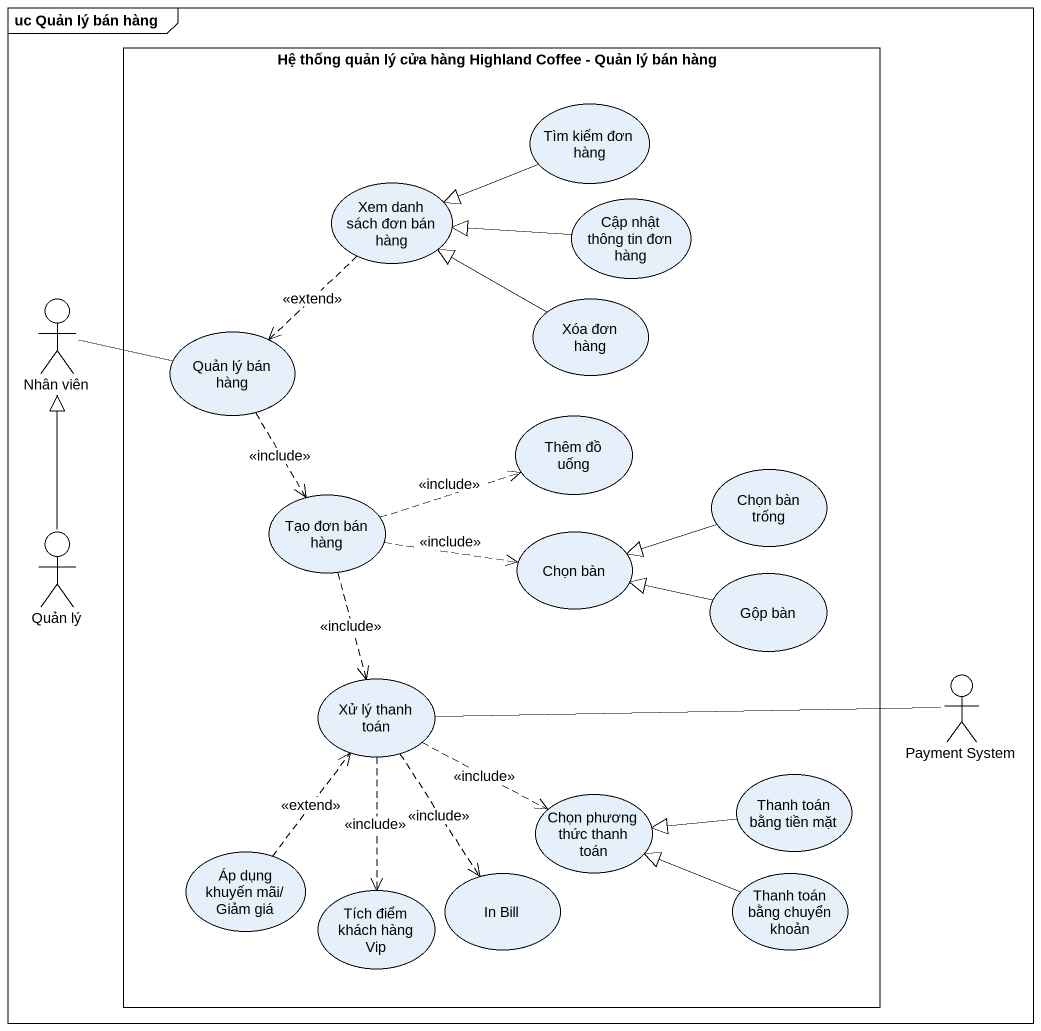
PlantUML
@startuml
mainframe uc Quản lý bán hàng
rectangle "Hệ thống quản lý cửa hàng Highland Coffee - Quản lý bán hàng" as Hệ_thống_quản_lý_cửa_hàng {
  usecase "Tìm kiếm đơn hàng" as Tìm_kiếm_đơn_hàng
  usecase "Xem danh sách đơn bán hàng" as Xem_danh_sách_đơn_bán_hàng
  usecase "Cập nhật thông tin đơn hàng" as Cập_nhật_thông_tin_đơn_hàng
  usecase "Quản lý bán hàng" as Quản_lý_bán_hàng
  usecase "Xóa đơn hàng" as Xóa_đơn_hàng
  usecase "Thêm đồ uống" as Thêm_đồ_uống
  usecase "Tạo đơn bán hàng" as Tạo_đơn_bán_hàng
  usecase "Chọn bàn trống" as Chọn_bàn_trống
  usecase "Chọn bàn" as Chọn_bàn
  usecase "Gộp bàn" as Gộp_bàn
  usecase "Xử lý thanh toán" as Xử_lý_thanh_toán
  usecase "Chọn phương thức thanh toán" as Chọn_phương_thức_thanh_toán
  usecase "Thanh toán bằng tiền mặt" as Thanh_toán_bằng_tiền_mặt
  usecase "Áp dụng khuyến mãi/ Giảm giá" as Áp_dụng_khuyến_mãi_Giảm_giá
  usecase "In Bill" as In_Bill
  usecase "Thanh toán bằng chuyển khoản" as Thanh_toán_bằng_chuyển_khoản
  usecase "Tích điểm khách hàng Vip" as Tích_điểm_khách_hàng_Vip
}
actor "Nhân viên" as Nhân_viên
actor "Quản lý" as Quản_lý
actor "Payment System" as Payment_System
Tìm_kiếm_đơn_hàng -left-|> Xem_danh_sách_đơn_bán_hàng
Xem_danh_sách_đơn_bán_hàng ..> Quản_lý_bán_hàng : <<extend>>
Cập_nhật_thông_tin_đơn_hàng -left-|> Xem_danh_sách_đơn_bán_hàng
Nhân_viên -right- Quản_lý_bán_hàng
Quản_lý_bán_hàng ..> Tạo_đơn_bán_hàng : <<include>>
Xóa_đơn_hàng -left-|> Xem_danh_sách_đơn_bán_hàng
Tạo_đơn_bán_hàng .right.> Thêm_đồ_uống : <<include>>
Tạo_đơn_bán_hàng .right.> Chọn_bàn : <<include>>
Tạo_đơn_bán_hàng ..> Xử_lý_thanh_toán : <<include>>
Chọn_bàn_trống -left-|> Chọn_bàn
Quản_lý -up-|> Nhân_viên
Gộp_bàn -left-|> Chọn_bàn
Xử_lý_thanh_toán .right.> Chọn_phương_thức_thanh_toán : <<include>>
Xử_lý_thanh_toán ..> In_Bill : <<include>>
Xử_lý_thanh_toán ..> Tích_điểm_khách_hàng_Vip : <<include>>
Payment_System -left- Xử_lý_thanh_toán
Thanh_toán_bằng_tiền_mặt -left-|> Chọn_phương_thức_thanh_toán
Áp_dụng_khuyến_mãi_Giảm_giá .up.> Xử_lý_thanh_toán : <<extend>>
Thanh_toán_bằng_chuyển_khoản -left-|> Chọn_phương_thức_thanh_toán
@enduml
